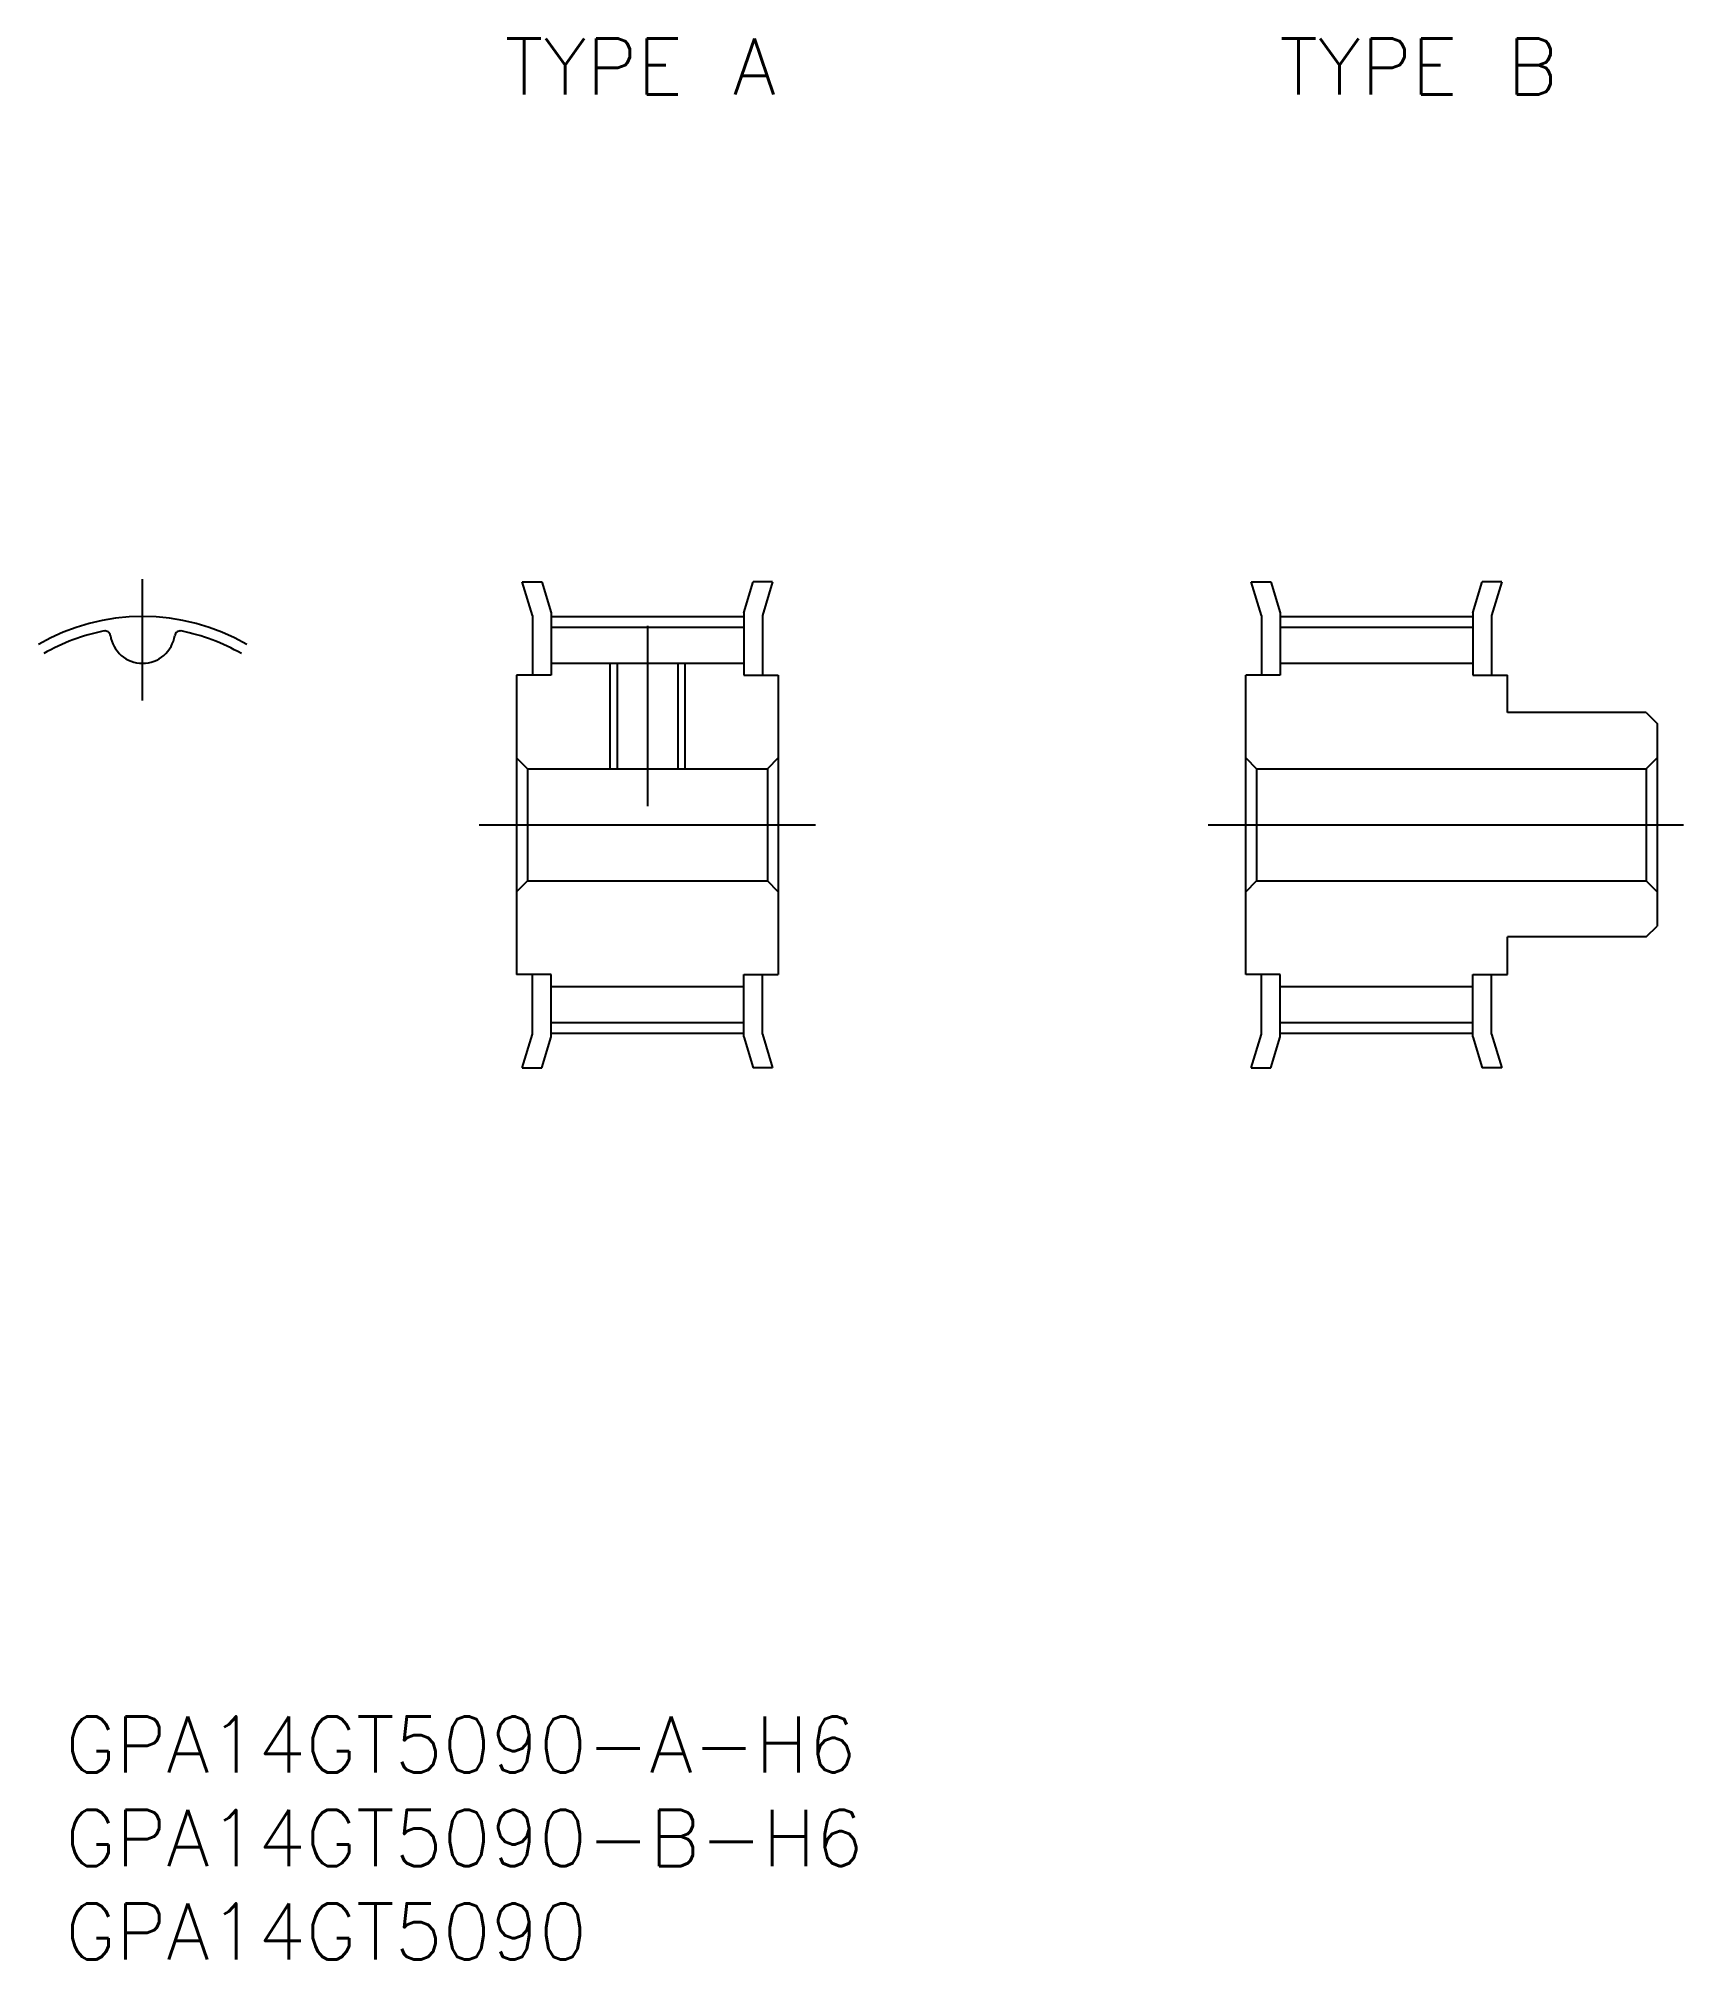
# Model space of a CAD drawing. Extents: x -6 to 82, y -61 to 42.
import ezdxf

# ---------------------------------------------------------------- set-up
doc = ezdxf.new("R2010")
doc.units = 0
doc.linetypes.add('CENTER', pattern=[50.8, 31.75, -6.35, 6.35, -6.35])
doc.layers.get('0').update_dxf_attribs({"linetype": 'CONTINUOUS'})
doc.layers.add('CENTER', color=1, linetype='CONTINUOUS')
doc.styles.get("Standard").update_dxf_attribs({"font": 'txt.shx', "height": 3, "bigfont": 'bigfont.shx'})

# ---------------------------------------------------------------- blocks, each defined once
blk = doc.blocks.new('*U2')
at = {"color": 7, "linetype": 'CONTINUOUS'}
blk.add_text('GPA14GT5090-B-H6', height=3, dxfattribs=at).set_placement((-4.13, -55.69))
blk = doc.blocks.new('*U3')
at = {"color": 7, "linetype": 'CONTINUOUS'}
blk.add_text('GPA14GT5090', height=3, dxfattribs=at).set_placement((-4.13, -60.69))
blk = doc.blocks.new('*U4')
at = {"color": 7, "linetype": 'CONTINUOUS'}
blk.add_text('TYPE A', height=3, dxfattribs=at).set_placement((19.38, 39.06))
blk = doc.blocks.new('*U5')
at = {"color": 7, "linetype": 'CONTINUOUS'}
blk.add_text('TYPE B', height=3, dxfattribs=at).set_placement((60.8, 39.06))
blk = doc.blocks.new('*U6')
at = {"color": 7, "linetype": 'CONTINUOUS'}
blk.add_text('GPA14GT5090-A-H6', height=3, dxfattribs=at).set_placement((-4.13, -50.69))

msp = doc.modelspace()

# ---------------------------------------------------------------- linework, layer by layer
at = {"color": 7, "linetype": 'CONTINUOUS'}
for p, q in [((20.85, 11.19), (20.3, 13)), ((20.3, 13), (21.35, 13)), ((21.35, 13), (21.85, 11.34)), ((32.15, 11.34), (32.65, 13)), ((33.7, 13), (32.65, 13)), ((33.7, 13), (33.15, 11.19)), ((59.85, 11.19), (59.3, 13)), ((59.3, 13), (60.35, 13)), ((60.35, 13), (60.85, 11.34)), ((71.15, 11.34), (71.65, 13)), ((72.7, 13), (71.65, 13)), ((72.7, 13), (72.15, 11.19)), ((21.85, 11.34), (21.85, 8)), ((32.15, 11.34), (32.15, 8)), ((60.85, 11.34), (60.85, 8)), ((71.15, 11.34), (71.15, 8)), ((20.85, 11.19), (20.85, 8)), ((21.85, 10.57), (32.15, 10.57)), ((33.15, 11.19), (33.15, 8)), ((59.85, 11.19), (59.85, 8)), ((60.85, 10.57), (71.15, 10.57)), ((72.15, 11.19), (72.15, 8)), ((21.85, 8.64), (32.15, 8.64)), ((25.38, 8.64), (25.38, 3)), ((28.62, 8.64), (28.62, 3)), ((60.85, 8.64), (71.15, 8.64)), ((20, 8), (20, -8)), ((21.85, 8), (20, 8)), ((32.15, 8), (34, 8)), ((34, 8), (34, -8)), ((59, -8), (59, 8)), ((60.85, 8), (59, 8)), ((71.15, 8), (73, 8)), ((73, 6), (73, 8)), ((80.42, 6), (73, 6)), ((80.42, 6), (81, 5.42)), ((81, 5.42), (81, -5.42)), ((20, 3.58), (20.58, 3)), ((34, 3.58), (33.42, 3)), ((59, 3.58), (59.58, 3)), ((81, 3.58), (80.42, 3)), ((20.58, 3), (33.42, 3)), ((20.58, 3), (20.58, -3)), ((33.42, 3), (33.42, -3)), ((59.58, 3), (80.42, 3)), ((59.58, 3), (59.58, -3)), ((80.42, 3), (80.42, -3)), ((20, -3.58), (20.58, -3)), ((20.58, -3), (33.42, -3)), ((34, -3.58), (33.42, -3)), ((59, -3.58), (59.58, -3)), ((59.58, -3), (80.42, -3)), ((81, -3.58), (80.42, -3)), ((73, -8), (73, -6)), ((80.42, -6), (73, -6)), ((80.42, -6), (81, -5.42)), ((21.85, -8), (20, -8)), ((20.85, -11.19), (20.85, -8)), ((21.85, -11.34), (21.85, -8)), ((32.15, -8), (34, -8)), ((32.15, -11.34), (32.15, -8)), ((33.15, -11.19), (33.15, -8)), ((60.85, -8), (59, -8)), ((59.85, -11.19), (59.85, -8)), ((60.85, -11.34), (60.85, -8)), ((71.15, -8), (73, -8)), ((71.15, -11.34), (71.15, -8)), ((72.15, -11.19), (72.15, -8)), ((21.85, -8.64), (32.15, -8.64)), ((60.85, -8.64), (71.15, -8.64)), ((20.3, -13), (20.85, -11.19)), ((21.85, -10.57), (32.15, -10.57)), ((33.15, -11.19), (33.7, -13)), ((59.3, -13), (59.85, -11.19)), ((60.85, -10.57), (71.15, -10.57)), ((72.15, -11.19), (72.7, -13)), ((21.35, -13), (21.85, -11.34)), ((32.15, -11.34), (32.65, -13)), ((60.35, -13), (60.85, -11.34)), ((71.15, -11.34), (71.65, -13)), ((20.3, -13), (21.35, -13)), ((33.7, -13), (32.65, -13)), ((59.3, -13), (60.35, -13)), ((72.7, -13), (71.65, -13))]:
    msp.add_line(p, q, dxfattribs=at)
at = {"color": 3, "linetype": 'CONTINUOUS'}
for p, q in [((25, 8.64), (25, 3)), ((29, 8.64), (29, 3))]:
    msp.add_line(p, q, dxfattribs=at)
at = {"color": 7, "linetype": 'CONTINUOUS'}
for centre, radius, start, end in [((0, 0), 10.57, 101.2468, 120), ((-2.01, 10.08), 0.289, 8.3397, 101.2468), ((2.01, 10.08), 0.29, 78.7532, 171.6603), ((0, 0), 10.57, 60, 78.7532), ((0, 10.38), 1.74, 188.3397, 351.6603)]:
    msp.add_arc(centre, radius, start, end, dxfattribs=at)
at = {"layer": 'CENTER', "color": 1, "linetype": 'CENTER'}
for p, q in [((0, 6.64), (0, 13.14)), ((21.85, 11.14), (32.15, 11.14)), ((27, 10.64), (27, 1)), ((60.85, 11.14), (71.15, 11.14)), ((18, 0), (36, 0)), ((57, 0), (82.42, 0)), ((21.85, -11.14), (32.15, -11.14)), ((60.85, -11.14), (71.15, -11.14))]:
    msp.add_line(p, q, dxfattribs=at)
msp.add_arc((0, 0), 11.14, 60, 120, dxfattribs=at)

# ---------------------------------------------------------------- block references
at = {"color": 7, "linetype": 'CONTINUOUS'}
for name in ['*U4', '*U5', '*U6', '*U2', '*U3']:
    msp.add_blockref(name, (0, 0), dxfattribs=at)

doc.saveas('drawing.dxf')
